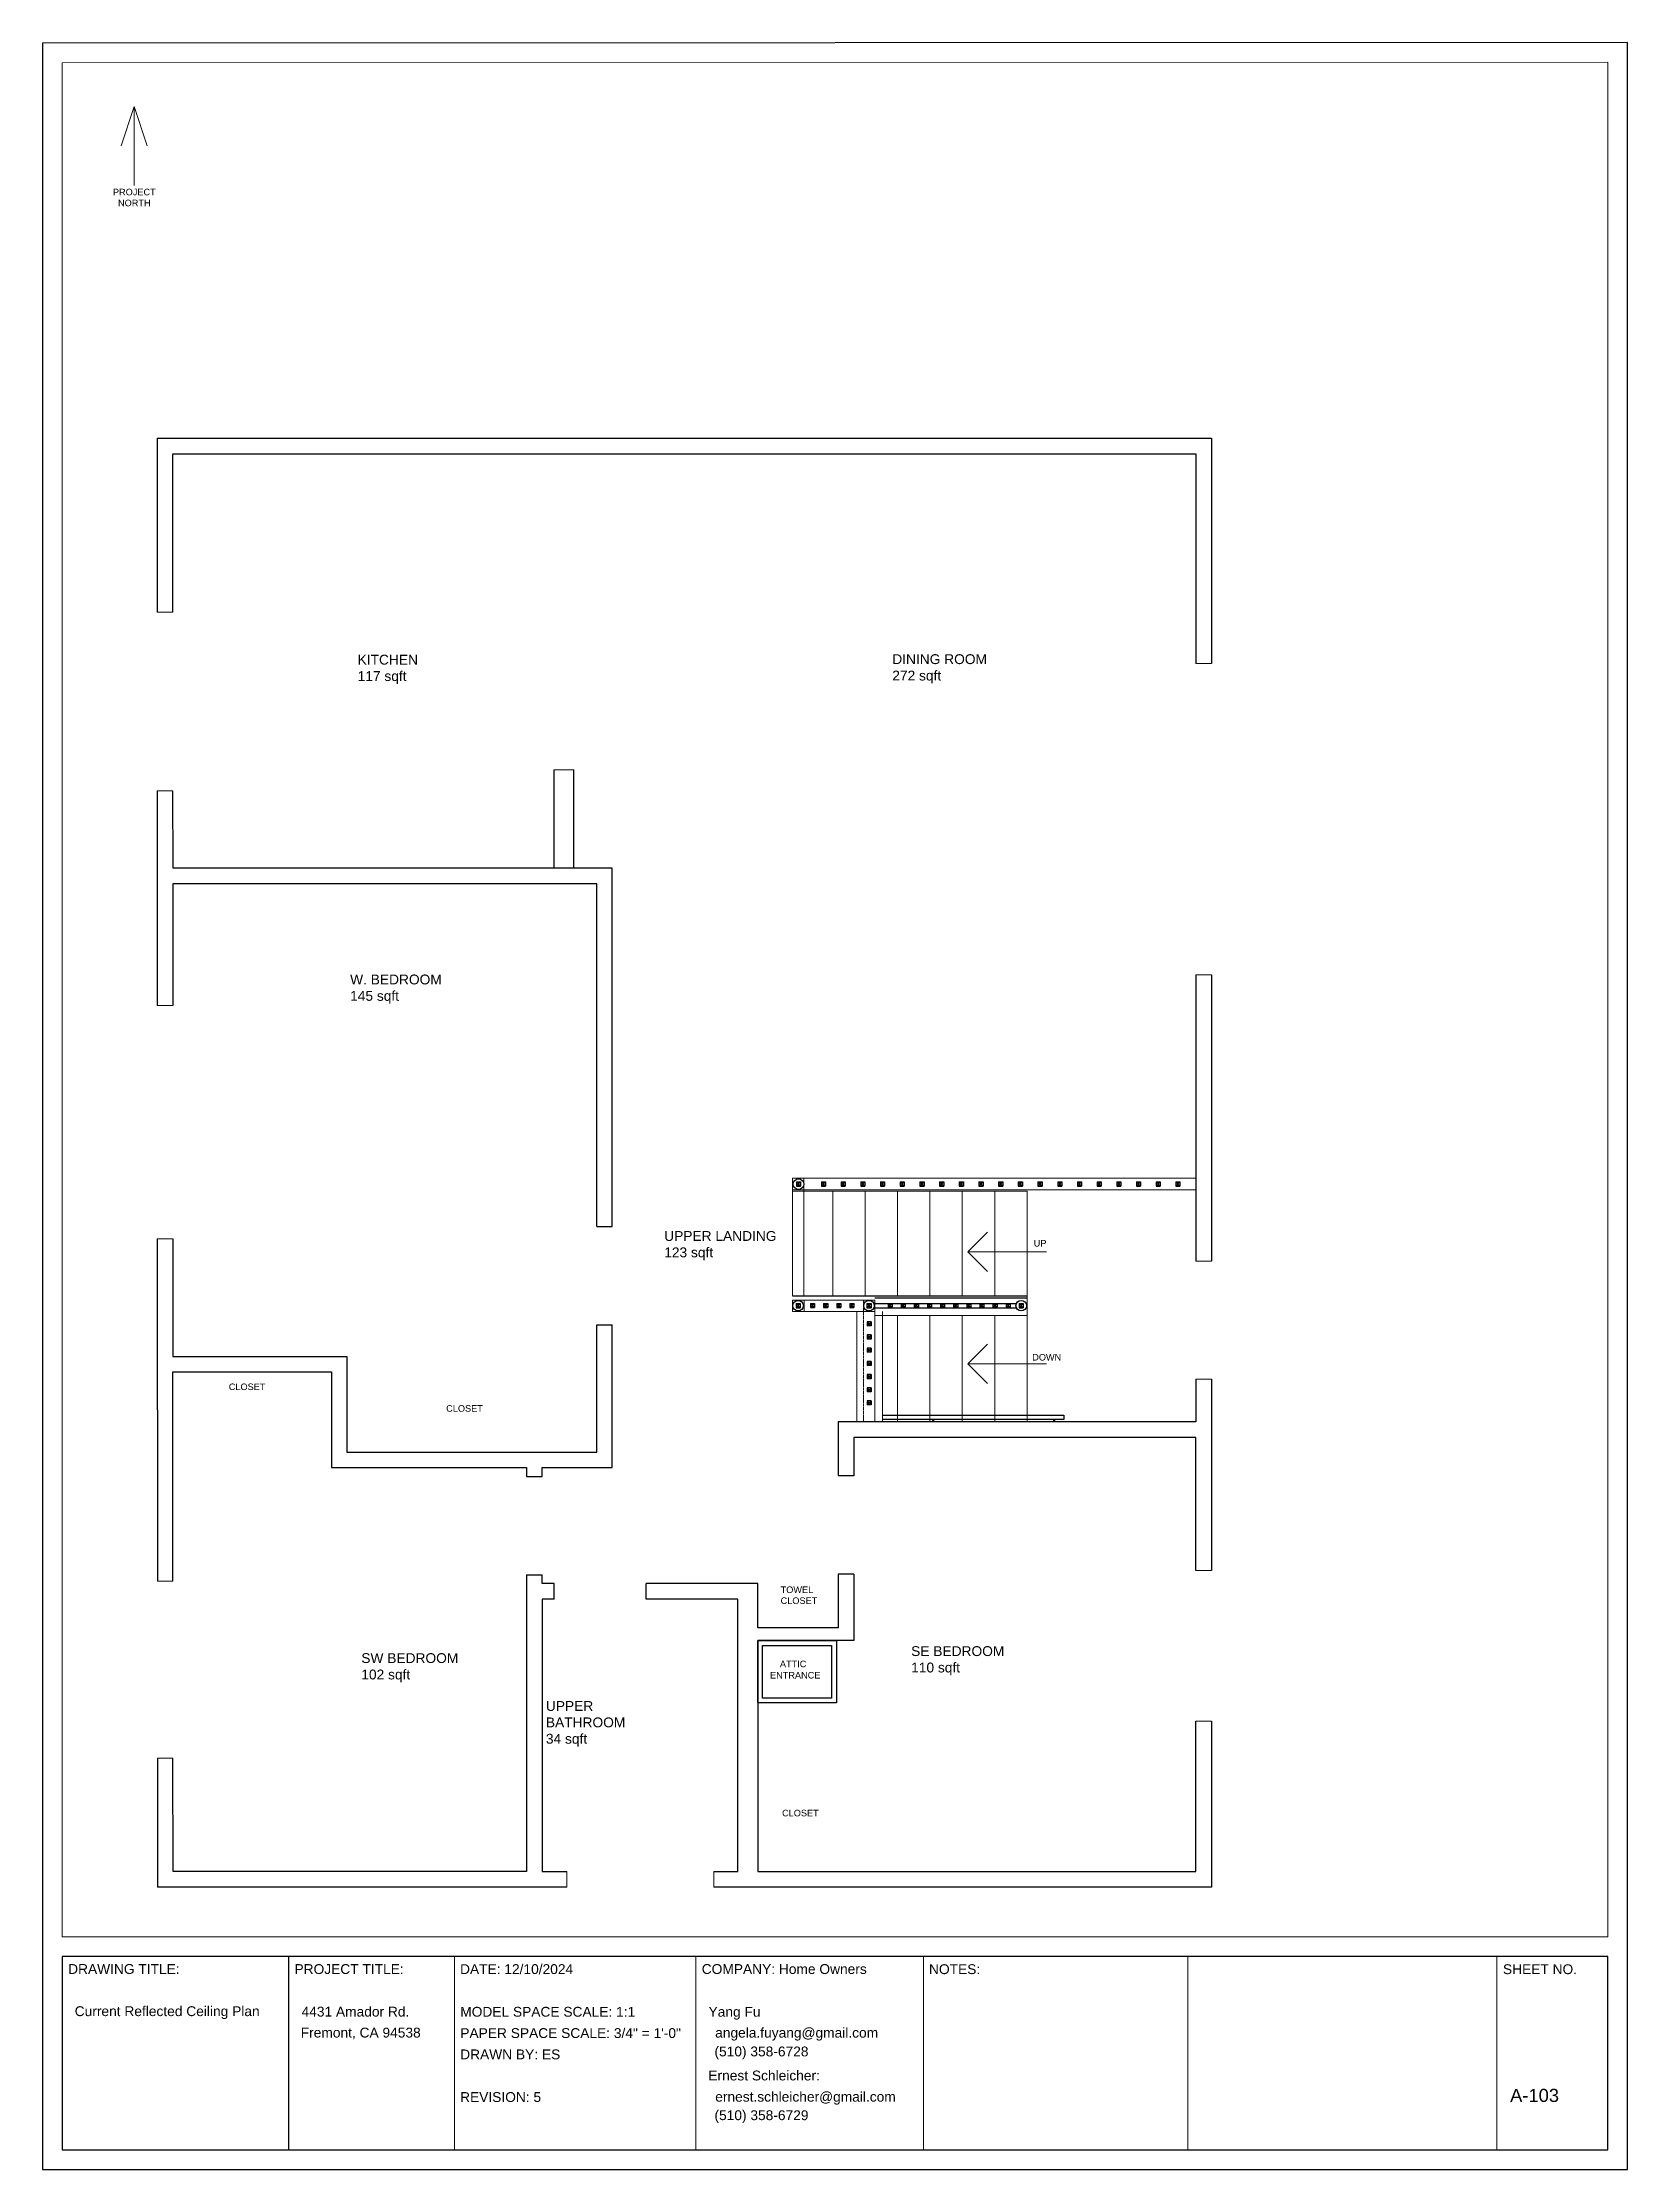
# Model space of a CAD drawing. Header units: inches. Extents: x 0 to 483, y 0 to 649.
import ezdxf

# ---------------------------------------------------------------- set-up
doc = ezdxf.new("R2010")
doc.units = ezdxf.units.IN
doc.header["$MEASUREMENT"] = 0
doc.linetypes.add('DASHED2', pattern=[0.375, 0.25, -0.125])
doc.layers.get('0').update_dxf_attribs({"color": 1, "lineweight": 9})
for name, color, linetype, lineweight in [('00-page-edge', 7, 'Continuous', 9), ('A201-Floorplan-2nd-floor', 7, 'Continuous', 9), ('A201-Text', 7, 'Continuous', 9)]:
    doc.layers.add(name, color=color, linetype=linetype, lineweight=lineweight)
doc.layers.add('Title Block', color=7, linetype='Continuous')
doc.layers.add('Title Block Text', color=7, linetype='Continuous')
doc.styles.add('Annotative', font='Arial.ttf')
doc.styles.get("Standard").update_dxf_attribs({"font": 'Arial.ttf'})

# ---------------------------------------------------------------- blocks, each defined once
blk = doc.blocks.new('L2-banister-rail')
at = {"layer": 'A201-Floorplan-2nd-floor', "lineweight": -3}
for p, q in [((292.34, -354.55), (291.09, -355.8)), ((292.34, -355.8), (291.09, -354.55)), ((291.09, -354.55), (291.09, -355.8)), ((291.09, -354.55), (292.34, -354.55)), ((291.09, -355.8), (292.34, -355.8)), ((292.34, -354.55), (292.34, -355.8))]:
    blk.add_line(p, q, dxfattribs=at)
at = {"layer": 'A201-Floorplan-2nd-floor', "lineweight": 5}
blk.add_line((291.71, -355.8), (291.71, -354.55), dxfattribs=at)
blk = doc.blocks.new('L1-pt-5-bannister-ball')
at = {"layer": 'A201-Floorplan-2nd-floor', "lineweight": -3}
blk.add_circle((298.59, -355.2), 1.61, dxfattribs=at)
at = {"color": 1, "lineweight": 5}
blk.add_blockref('L2-banister-rail', (6.88, -0.02), dxfattribs=at)
blk = doc.blocks.new('L2-SW-bannister-ball')
at = {"layer": 'A201-Floorplan-2nd-floor', "lineweight": -3}
blk.add_circle((231.61, -355.22), 1.62, dxfattribs=at)
at = {"color": 1, "lineweight": 5}
blk.add_blockref('L2-banister-rail', (-60.1, -0.01), dxfattribs=at)
blk = doc.blocks.new('L2-south-stairway-handrail-to-L1')
at = {"layer": 'A201-Floorplan-2nd-floor', "lineweight": -3}
for p, q in [((-44.12, 1.25), (11.23, 1.25)), ((11.23, 0), (-44.12, 0)), ((-28.71, -0.75), (-28.71, 0)), ((-28.46, -0.75), (-28.46, 0)), ((8.09, 0), (8.09, -0.75)), ((8.34, 0), (8.34, -0.75)), ((11.23, 1.25), (11.23, 0))]:
    blk.add_line(p, q, dxfattribs=at)
blk = doc.blocks.new('L1-arrow')
at = {"lineweight": 5}
for p, q in [((188.32, -365.98), (182.32, -359.98)), ((182.32, -365.98), (164.32, -365.98)), ((182.32, -365.98), (188.32, -365.98)), ((188.32, -365.98), (182.32, -371.98))]:
    blk.add_line(p, q, dxfattribs=at)
blk = doc.blocks.new('north-arrow')
at = {"layer": '00-page-edge', "lineweight": 5}
for points in [[(-3.99, -12), (0, 0), (4, -12)], [(0, 0), (0, -12), (0, -24)]]:
    blk.add_lwpolyline(points, dxfattribs=at)
blk = doc.blocks.new('attic-entrance')
at = {"layer": 'A201-Floorplan-2nd-floor', "lineweight": 30}
blk.add_lwpolyline([(24, -19), (0, -19), (0, 0), (24, 0)], close=True, dxfattribs=at)
at = {"layer": 'A201-Text', "lineweight": 5}
for s, p in [('ATTIC', (6.76, -8.11)), ('ENTRANCE', (3.75, -11.55))]:
    blk.add_text(s, height=2, dxfattribs=at).set_placement(p)

msp = doc.modelspace()

# ---------------------------------------------------------------- linework, layer by layer
at = {"layer": '00-page-edge', "lineweight": -3}
msp.add_lwpolyline([(483.14, 648.52), (0, 648.37), (0, 0), (483.14, 0)], close=True, dxfattribs=at)
at = {"layer": '00-page-edge'}
msp.add_lwpolyline([(477.14, 642.52), (6, 642.37), (6, 70.91), (477.14, 70.91)], close=True, dxfattribs=at)
at = {"layer": 'A201-Floorplan-2nd-floor', "lineweight": -3}
for p, q in [((34.92, 527.89), (356.32, 527.89)), ((34.92, 527.89), (34.93, 474.85)), ((356.32, 527.89), (356.32, 459.23)), ((155.92, 396.79), (155.92, 426.79)), ((161.92, 396.79), (161.92, 426.79)), ((34.95, 420.41), (34.96, 354.92)), ((356.32, 364.29), (356.32, 276.94)), ((168.94, 287.53), (173.69, 287.53)), ((34.98, 283.79), (35, 179.42)), ((228.63, 266.38), (300.13, 266.38)), ((253.76, 265.75), (300.13, 265.75)), ((253.76, 264.02), (296.88, 264.02)), ((253.76, 262.77), (296.86, 262.77)), ((168.94, 257.53), (173.69, 257.53)), ((356.32, 240.94), (356.32, 182.6)), ((147.51, 211.3), (152.26, 211.3)), ((247.26, 211.54), (242.51, 211.54)), ((147.51, 181.3), (152.26, 181.3)), ((156.01, 173.93), (156.01, 178.68)), ((184.01, 173.93), (184.01, 178.68)), ((247.26, 181.54), (242.51, 181.54)), ((156.01, 173.93), (152.26, 173.93)), ((356.32, 136.7), (356.32, 86.08)), ((35.01, 125.39), (35.02, 86.08)), ((159.81, 86.08), (35.02, 86.08)), ((356.32, 86.08), (204.63, 86.08))]:
    msp.add_line(p, q, dxfattribs=at)
at = {"layer": 'A201-Floorplan-2nd-floor', "lineweight": 5}
for p, q in [((39.73, 474.85), (34.93, 474.85)), ((351.57, 459.23), (356.32, 459.23)), ((155.92, 426.79), (161.92, 426.79)), ((39.76, 420.41), (34.95, 420.41)), ((351.57, 364.29), (356.32, 364.29)), ((39.68, 354.92), (34.96, 354.92)), ((351.57, 302.22), (228.63, 302.22)), ((228.63, 302.22), (228.63, 266.38)), ((351.57, 298.72), (228.63, 298.72)), ((232.07, 266.38), (232.07, 302.22)), ((300.13, 298.32), (228.63, 298.32)), ((240.88, 266.38), (240.88, 298.32)), ((250.76, 266.38), (250.76, 298.32)), ((260.63, 266.38), (260.63, 298.32)), ((270.51, 266.38), (270.51, 298.32)), ((280.38, 266.38), (280.38, 298.32)), ((290.26, 266.38), (290.26, 298.32)), ((300.13, 266.38), (300.13, 298.32)), ((39.71, 283.79), (34.98, 283.79)), ((351.57, 276.94), (356.32, 276.94)), ((300.13, 227.97), (300.13, 266.38)), ((228.63, 265.1), (253.76, 265.1)), ((228.63, 265.1), (228.63, 261.6)), ((228.63, 261.6), (253.76, 261.6)), ((232.13, 265.1), (232.13, 261.6)), ((248.26, 261.6), (248.26, 227.97)), ((253.76, 265.1), (253.76, 227.97)), ((253.76, 260.38), (300.13, 260.38)), ((256.01, 227.97), (256.01, 261.6)), ((260.63, 260.38), (260.63, 227.97)), ((270.51, 260.38), (270.51, 227.97)), ((280.38, 260.38), (280.38, 227.97)), ((290.26, 260.38), (290.26, 227.97)), ((300.13, 260.38), (300.13, 227.97)), ((351.57, 240.94), (356.32, 240.94)), ((248.76, 227.97), (256.01, 227.97)), ((351.57, 182.6), (356.32, 182.6)), ((39.74, 179.42), (35, 179.42)), ((351.57, 136.7), (356.32, 136.7)), ((39.76, 125.39), (35.01, 125.39)), ((159.81, 90.83), (159.81, 86.08)), ((204.63, 90.83), (204.63, 86.08))]:
    msp.add_line(p, q, dxfattribs=at)
at = {"layer": 'A201-Floorplan-2nd-floor', "linetype": 'DASHED2', "lineweight": 5}
msp.add_line((250.26, 265.1), (250.26, 227.97), dxfattribs=at)
at = {"layer": 'A201-Floorplan-2nd-floor', "lineweight": -3}
for points in [[(39.73, 474.85), (39.7, 523.16), (351.57, 523.16), (351.57, 459.23)], [(173.69, 396.79), (39.78, 396.79), (39.76, 420.41)], [(173.69, 287.53), (173.69, 396.79)], [(168.94, 287.53), (168.94, 392.04), (39.67, 392.04), (39.68, 354.92)], [(351.57, 364.29), (351.57, 276.94)], [(39.71, 283.79), (39.72, 247.92), (92.79, 247.92), (92.79, 218.76), (168.94, 218.76), (168.94, 257.53)], [(152.26, 211.3), (152.26, 214.01), (173.69, 214.01), (173.69, 257.53)], [(39.7, 243.17), (88.04, 243.17), (88.04, 214.01), (147.51, 214.01), (147.51, 211.3)], [(39.74, 179.42), (39.72, 243.17)], [(351.57, 240.94), (351.57, 227.97), (242.51, 227.97), (242.51, 211.54)], [(351.57, 182.6), (351.57, 223.22), (247.26, 223.22), (247.26, 211.54)], [(147.51, 181.3), (147.51, 90.83), (39.77, 90.83), (39.76, 125.39)], [(156.01, 178.68), (152.26, 178.68), (152.26, 181.3)], [(242.51, 181.54), (242.51, 165.13), (218.01, 165.13), (218.01, 178.68), (184.01, 178.68)], [(247.26, 181.54), (247.26, 161.25), (218.01, 161.25), (218.01, 90.83), (351.57, 90.83), (351.57, 136.7)], [(156.01, 173.93), (152.26, 173.93), (152.26, 90.83), (159.81, 90.83)], [(204.63, 90.83), (211.94, 90.83), (211.94, 173.93), (184.01, 173.93)]]:
    msp.add_lwpolyline(points, dxfattribs=at)
at = {"layer": 'A201-Floorplan-2nd-floor', "lineweight": 30}
msp.add_lwpolyline([(240.51, 159.75), (240.51, 143.75), (219.51, 143.75), (219.51, 159.75)], close=True, dxfattribs=at)
at = {"layer": 'Title Block'}
msp.add_line((74.98, 64.91), (74.98, 6), dxfattribs=at)
at = {"layer": 'Title Block', "lineweight": 5}
for p, q in [((125.55, 64.91), (125.55, 6)), ((199.1, 64.91), (199.1, 6)), ((268.55, 64.91), (268.55, 6)), ((349.11, 64.91), (349.11, 6)), ((443.34, 64.91), (443.34, 6))]:
    msp.add_line(p, q, dxfattribs=at)
at = {"layer": 'Title Block', "lineweight": -3}
msp.add_lwpolyline([(477.14, 64.91), (6, 64.91), (6, 6), (477.14, 6)], close=True, dxfattribs=at)

# ---------------------------------------------------------------- block references
at = {"lineweight": 5}
for name, p in [('L2-SW-bannister-ball', (-1.16, 655.65)), ('L1-pt-5-bannister-ball', (-68.26, 618.58)), ('L1-pt-5-bannister-ball', (-46.65, 618.58)), ('L1-pt-5-bannister-ball', (-0.25, 618.58)), ('L2-south-stairway-handrail-to-L1', (300.13, 228.72)), ('attic-entrance', (218.01, 161.25))]:
    msp.add_blockref(name, p, dxfattribs=at)
at = {"color": 1, "lineweight": 5}
for p in [(-53.64, 655.65), (-47.64, 655.65), (-41.64, 655.65), (-35.64, 655.65), (-29.64, 655.65), (-23.64, 655.65), (-17.64, 655.65), (-11.64, 655.65), (-5.64, 655.65), (0.36, 655.65), (6.36, 655.65), (12.36, 655.65), (18.36, 655.65), (24.36, 655.65), (30.36, 655.65), (36.36, 655.65), (42.36, 655.65), (48.36, 655.65), (54.36, 655.65), (-56.99, 618.58), (-52.99, 618.58), (-48.99, 618.58), (-44.99, 618.58), (-33.36, 618.58), (-29.36, 618.58), (-25.36, 618.58), (-21.36, 618.58), (-17.36, 618.58), (-13.36, 618.58), (-9.36, 618.58), (-5.36, 618.58), (-1.36, 618.58), (2.64, 618.56)]:
    msp.add_blockref('L2-banister-rail', p, dxfattribs=at)
at = {"color": 1, "lineweight": 5, "rotation": 270}
for p in [(607.15, 549.54), (607.15, 545.54), (607.15, 541.54), (607.15, 537.44), (607.15, 533.44), (607.15, 529.44), (607.15, 525.44)]:
    msp.add_blockref('L2-banister-rail', p, dxfattribs=at)
at = {"layer": '00-page-edge', "lineweight": 5}
msp.add_blockref('north-arrow', (27.91, 628.98), dxfattribs=at)
at = {"layer": 'A201-Floorplan-2nd-floor', "lineweight": 5, "rotation": 180}
for p in [(470.35, -86.14), (470.35, -120.29)]:
    msp.add_blockref('L1-arrow', p, dxfattribs=at)

# ---------------------------------------------------------------- texts
at = {"layer": '00-page-edge', "lineweight": 5, "insert": (27.98, 601.26), "char_height": 2, "width": 540.3541, "attachment_point": 5, "style": 'Annotative'}
msp.add_mtext('PROJECT\\PNORTH', dxfattribs=at)
at = {"layer": 'A201-Floorplan-2nd-floor', "lineweight": 5, "style": 'Annotative'}
for s, p in [('UP', (302.15, 281.41)), ('DOWN', (301.69, 246.65))]:
    msp.add_text(s, height=2, dxfattribs=at).set_placement(p)
at = {"layer": 'A201-Text', "lineweight": 5, "attachment_point": 1, "style": 'Annotative'}
for s, insert, char_height, width in [('KITCHEN\\P117 sqft', (96.05, 461.85), 3, 28.1219), ('DINING ROOM\\P272 sqft', (259.03, 462.01), 3, 31.2938), ('W. BEDROOM\\P145 sqft', (93.76, 364.34), 3, 32.9356), ('UPPER LANDING\\P123 sqft', (189.51, 286.13), 3, 36.2154), ('CLOSET', (56.77, 239.64), 2, 20.7375), ('CLOSET', (123.04, 233.05), 2, 20.7375), ('SW BEDROOM\\P102 sqft', (97.17, 157.42), 3, 30.0334), ('SE BEDROOM\\P110 sqft', (264.78, 159.55), 3, 29.9847), ('UPPER\\PBATHROOM\\P34 sqft', (153.44, 142.82), 3, 19.8488), ('CLOSET', (225.43, 109.67), 2, 20.7375)]:
    msp.add_mtext(s, dxfattribs=dict(at, insert=insert, char_height=char_height, width=width))
at = {"layer": 'A201-Text', "lineweight": 5, "insert": (224.99, 177.76), "char_height": 2, "attachment_point": 1}
msp.add_mtext_dynamic_manual_height_columns('TOWEL\\PCLOSET', width=13.0864, gutter_width=10, heights=[0], dxfattribs=at)
at = {"layer": 'Title Block Text', "style": 'Annotative'}
for s, height, p in [('DRAWING TITLE:', 3, (7.8, 59.62)), ('PROJECT TITLE:', 3, (76.8, 59.6)), ('DATE: 12/10/2024', 3, (127.27, 59.59)), ('COMPANY: Home Owners', 3, (200.95, 59.61)), ('NOTES:', 3, (270.23, 59.57)), ('SHEET NO.', 3, (445.19, 59.56)), ('4431 Amador Rd.', 3, (78.96, 46.62)), ('MODEL SPACE SCALE: 1:1', 3, (127.33, 46.58)), ('Fremont, CA 94538', 3, (78.71, 40.23)), ('PAPER SPACE SCALE: 3/4" = 1\'-0"', 3, (127.35, 40.08)), ('angela.fuyang@gmail.com', 3, (205.04, 40.2)), ('DRAWN BY: ES', 3, (127.32, 33.59)), ('(510) 358-6728', 3, (204.83, 34.48)), ('Ernest Schleicher:', 3, (202.96, 27.15)), ('REVISION: 5', 3, (127.29, 20.58)), ('ernest.schleicher@gmail.com', 3, (205.06, 20.67)), ('A-103', 4, (447.37, 20.58)), ('(510) 358-6729', 3, (204.83, 15.04))]:
    msp.add_text(s, height=height, dxfattribs=at).set_placement(p)
at = {"layer": 'Title Block Text', "lineweight": 5, "style": 'Annotative'}
for s, p in [('Current Reflected Ceiling Plan', (9.81, 46.76)), ('Yang Fu', (203.02, 46.58))]:
    msp.add_text(s, height=3, dxfattribs=at).set_placement(p)

doc.saveas('drawing.dxf')
